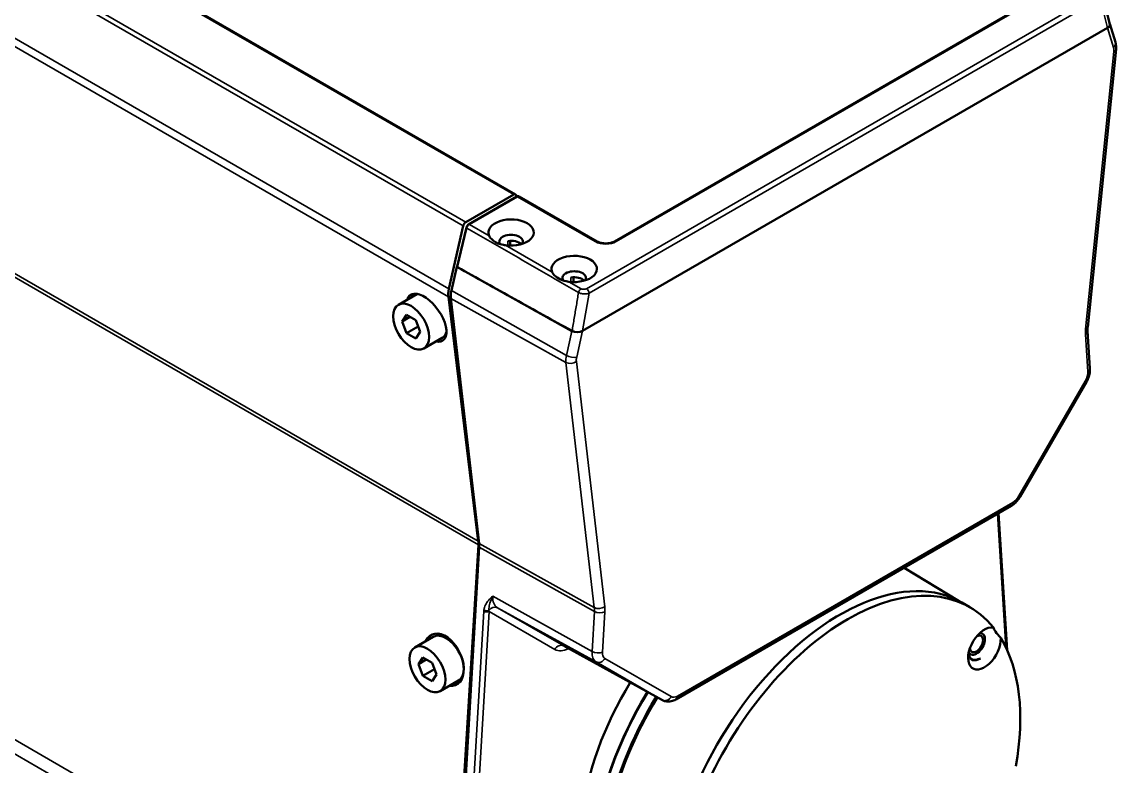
# Model space of a CAD drawing. Header units: millimetres. Extents: x 100 to 5488, y 100 to 4218.
# Drawn here: x 3486.6 to 3633.7, y 3171 to 3271.1 of the extents above; entities that cross this region are included whole.
import ezdxf

# ---------------------------------------------------------------- set-up
doc = ezdxf.new("R2010")
doc.units = ezdxf.units.MM
doc.header["$LTSCALE"] = 20
doc.layers.add('Visible (ANSI)', color=7, linetype='Continuous', lineweight=50)
doc.layers.add('Visible Narrow (ANSI)', color=7, linetype='Continuous', lineweight=35)

msp = doc.modelspace()

# ---------------------------------------------------------------- linework, layer by layer
at = {"layer": 'Visible (ANSI)'}
for p, q in [((2879.776, 3636.527), (3552.942, 3247.875)), ((3631.812, 3274.835), (3632.816, 3270.765)), ((3619.964, 3272.577), (3566.224, 3241.551)), ((3632.524, 3270.263), (3561.954, 3229.52)), ((3632.52, 3270.261), (3561.959, 3229.522)), ((3633.575, 3268.341), (3632.824, 3270.798)), ((3629.846, 3230.038), (3633.654, 3267.413)), ((3552.692, 3247.85), (3546.237, 3244.124)), ((3546.63, 3243.849), (3553.09, 3247.579)), ((3553.045, 3247.553), (3553.045, 3247.646)), ((3563.908, 3241.551), (3553.439, 3247.595)), ((3543.984, 3235.161), (3545.899, 3243.637)), ((3545.069, 3238.193), (3546.33, 3243.432)), ((3552.214, 3240.681), (3552.214, 3240.681)), ((3552.221, 3240.984), (3552.234, 3241.628)), ((3552.199, 3239.995), (3552.199, 3239.995)), ((3545.029, 3238.119), (3544.311, 3234.942)), ((3545.075, 3238.145), (3545.029, 3238.119)), ((3560.522, 3229.495), (3545.029, 3238.119)), ((3560.706, 3236.085), (3560.72, 3236.729)), ((3560.685, 3235.091), (3560.685, 3235.091)), ((3560.7, 3235.792), (3560.7, 3235.792)), ((3537.203, 3233.036), (3539.678, 3234.465)), ((3547.926, 3201.257), (3543.912, 3234.096)), ((3544.237, 3233.88), (3548.045, 3200.902)), ((3538.291, 3231.67), (3537.678, 3230.798)), ((3538.291, 3231.67), (3539.515, 3230.963)), ((3538.739, 3231.411), (3537.678, 3230.798)), ((3537.678, 3230.798), (3538.291, 3229.22)), ((3540.128, 3229.384), (3539.515, 3230.963)), ((3539.844, 3230.117), (3538.291, 3229.22)), ((3539.515, 3228.513), (3538.291, 3229.22)), ((3539.515, 3228.513), (3540.128, 3229.384)), ((3630.149, 3224.46), (3629.833, 3229.506)), ((3540.603, 3227.147), (3543.078, 3228.576)), ((3620.77, 3207.222), (3629.676, 3222.648)), ((3574.491, 3179.951), (3619.574, 3205.98)), ((3619.012, 3186.594), (3617.86, 3204.99)), ((3544.226, 3140.686), (3547.938, 3200.764)), ((3548.056, 3200.439), (3544.552, 3140.435)), ((3612.585, 3193.165), (3605.167, 3197.662)), ((3612.932, 3192.973), (3613.993, 3192.361)), ((3539.395, 3186.945), (3541.87, 3188.374)), ((3572.69, 3179.852), (3559.424, 3187.138)), ((3540.483, 3185.578), (3539.87, 3184.707)), ((3540.931, 3185.32), (3539.87, 3184.707)), ((3539.87, 3184.707), (3540.483, 3183.129)), ((3540.483, 3185.578), (3541.708, 3184.871)), ((3542.32, 3183.293), (3541.708, 3184.871)), ((3542.036, 3184.026), (3540.483, 3183.129)), ((3541.708, 3182.422), (3540.483, 3183.129)), ((3541.708, 3182.422), (3542.32, 3183.293)), ((3542.795, 3181.056), (3545.27, 3182.485))]:
    msp.add_line(p, q, dxfattribs=at)
for centre, major_axis, ratio, start_param, end_param in [((3631.81, 3270.667), (-1.016, -0.024), 0.5746229, 2.3313892, 3.2686084), ((3631.817, 3270.671), (-1.022, -0.038), 0.5762811, 2.3131986, 3.4433467), ((3552.692, 3247.442), (0.25, 0.433), 0.5773503, 5.4977871, 7.0685835), ((3546.237, 3243.715), (0.25, 0.433), 0.5773503, 0.7853982, 2.0647377), ((3552.338, 3242.747), (3.056, 0), 0.5773503, 4.4686886, 9.6720839), ((3552.338, 3241.523), (1.583, 0), 0.5773503, 5.9274121, 9.7982036), ((3552.338, 3240.706), (1.6, 0), 0.5773503, 0.5299173, 1.8598771), ((3560.823, 3237.848), (3.056, 0), 0.5773503, 4.4763341, 9.6643771), ((3545.272, 3238.182), (-0.205, -0.008), 0.5734291, 6.124216, 7.0388463), ((3560.823, 3236.624), (1.583, 0), 0.5773503, 5.9274121, 9.7995291), ((3560.823, 3235.807), (1.6, 0), 0.5773503, 0.5299173, 1.8598771), ((3540.97, 3231.285), (2.201, -3.054), 0.4974072, 5.7973174, 9.8098748), ((3546.015, 3235.63), (1.5, 2.598), 0.5773503, 2.0647377, 2.487257), ((3546.367, 3235.416), (-1.517, -2.628), 0.5773503, 5.2063303, 5.6221421), ((3541.378, 3231.52), (-1.875, 3.248), 0.5773503, 0.1869494, 0.4354824), ((3541.378, 3231.52), (-1.7, 2.944), 0.5773503, 6.2500761, 6.2831853), ((3560.823, 3231.724), (-1.25, 0), 0.5773503, 4.5463696, 4.5465671), ((3560.823, 3232.949), (2.25, 0), 0.5773503, 5.4746248, 5.4746717), ((3560.823, 3232.949), (2.25, 0), 0.5773503, 4.7452604, 4.7453663), ((3541.378, 3231.52), (1.7, -2.944), 0.5773503, 0, 0.4419894), ((3561.247, 3229.928), (1.022, 0.038), 0.5762811, 3.9014482, 5.4547913), ((3561.255, 3229.932), (-1.012, -0.024), 0.5792459, 0.7774332, 2.3272275), ((3541.378, 3231.52), (1.875, -3.248), 0.5773503, 5.847703, 6.2371217), ((3545.822, 3199.723), (1.5, 2.598), 0.5773503, 5.423931, 5.6288497), ((3545.965, 3199.4), (-1.483, -2.568), 0.5773503, 2.2865252, 2.4805495), ((3596.532, 3164.568), (16.4, 28.406), 0.5773503, 0, 2.5830873), ((3597.593, 3163.955), (16.4, 28.406), 0.5773503, 6.0638011, 8.0733657), ((3543.32, 3185.285), (-1.649, 3.374), 0.6182393, 2.7489129, 6.7614703), ((3615.964, 3186.809), (1.55, 2.685), 0.5773503, 0.2034501, 5.5561415), ((3543.57, 3185.429), (-1.875, 3.248), 0.5773503, 0.0286773, 0.4354824), ((3543.57, 3185.429), (1.7, -2.944), 0.5773503, 0, 3.1415927), ((3614.903, 3187.422), (0.8, 1.386), 0.5773503, 2.7564941, 6.6682839), ((3614.903, 3187.422), (-0.625, -1.083), 0.5773503, 5.5504263, 10.1575369), ((3597.593, 3163.955), (16.4, 28.406), 0.5773503, 5.2708943, 5.9789712), ((3615.328, 3187.177), (-1.05, -1.819), 0.5773503, 5.549389, 6.8798529), ((3614.267, 3180.149), (2.949, 5.108), 0.5773503, 0.5012276, 0.5967274), ((3543.57, 3185.429), (1.875, -3.248), 0.5773503, 5.847703, 6.1831871), ((3582.744, 3172.528), (-15, -25.981), 0.5773503, 4.6720383, 5.9939705), ((3586.562, 3170.324), (-16.5, -28.579), 0.5773503, 4.6739727, 6.0119646), ((3587.693, 3169.671), (16.5, 28.579), 0.5773503, 1.5315327, 2.6795376), ((3587.835, 3169.589), (-16.498, -28.576), 0.5773503, 4.6730139, 5.7246799), ((3586.421, 3170.405), (-16.4, -28.406), 0.5773503, 4.6737695, 5.4714722)]:
    msp.add_ellipse(centre, major_axis=major_axis, ratio=ratio, start_param=start_param, end_param=end_param, dxfattribs=at)
for centre in [(3538.903, 3230.091), (3541.095, 3184)]:
    msp.add_ellipse(centre, major_axis=(-1.7, 2.944), ratio=0.5773503, dxfattribs=at)
for points, knots in [([(3633.575, 3268.341), (3633.594, 3268.279), (3633.61, 3268.216), (3633.635, 3268.092), (3633.645, 3268.029), (3633.66, 3267.905), (3633.664, 3267.843), (3633.669, 3267.72), (3633.669, 3267.658), (3633.665, 3267.535), (3633.66, 3267.474), (3633.654, 3267.413)], [1.27933953, 1.27933953, 1.27933953, 1.27933953, 1.36250189, 1.36250189, 1.44566425, 1.44566425, 1.52882661, 1.52882661, 1.61198896, 1.61198896, 1.69515132, 1.69515132, 1.69515132, 1.69515132]), ([(3553.439, 3247.595), (3553.416, 3247.608), (3553.39, 3247.619), (3553.338, 3247.632), (3553.312, 3247.635), (3553.262, 3247.635), (3553.238, 3247.633), (3553.192, 3247.623), (3553.17, 3247.616), (3553.13, 3247.6), (3553.11, 3247.591), (3553.092, 3247.58)], [0.78532234, 0.78532234, 0.78532234, 0.78532234, 0.94239433, 0.94239433, 1.09950456, 1.09950456, 1.2566148, 1.2566148, 1.41372503, 1.41372503, 1.56592249, 1.56592249, 1.56592249, 1.56592249]), ([(3546.63, 3243.849), (3546.599, 3243.832), (3546.571, 3243.811), (3546.518, 3243.765), (3546.494, 3243.74), (3546.449, 3243.685), (3546.429, 3243.657), (3546.392, 3243.596), (3546.376, 3243.565), (3546.349, 3243.5), (3546.338, 3243.466), (3546.33, 3243.432)], [1.5707701, 1.5707701, 1.5707701, 1.5707701, 1.8267718, 1.8267718, 2.0827736, 2.0827736, 2.3387753, 2.3387753, 2.5947771, 2.5947771, 2.8507788, 2.8507788, 2.8507788, 2.8507788]), ([(3549.375, 3242.315), (3549.4, 3242.257), (3549.438, 3242.194), (3549.544, 3242.047), (3549.617, 3241.961), (3549.864, 3241.713), (3550.063, 3241.563), (3550.26, 3241.45), (3550.26, 3241.45), (3550.26, 3241.45)], [0.24705167, 0.24705167, 0.24705167, 0.24705167, 0.27851601, 0.27851601, 0.32031937, 0.32031937, 0.4039261, 0.4039261, 0.40395392, 0.40395392, 0.40395392, 0.40395392]), ([(3550.26, 3241.45), (3550.457, 3241.336), (3550.686, 3241.24), (3551.05, 3241.136), (3551.175, 3241.107), (3551.4, 3241.065), (3551.498, 3241.05), (3551.601, 3241.035)], [0.40395392, 0.40395392, 0.40395392, 0.40395392, 0.48753282, 0.48753282, 0.52933619, 0.52933619, 0.56127356, 0.56127356, 0.56127356, 0.56127356]), ([(3563.908, 3241.551), (3564, 3241.497), (3564.111, 3241.448), (3564.366, 3241.364), (3564.51, 3241.331), (3564.817, 3241.287), (3564.979, 3241.278), (3565.303, 3241.286), (3565.464, 3241.304), (3565.764, 3241.363), (3565.903, 3241.404), (3566.098, 3241.484), (3566.165, 3241.516), (3566.224, 3241.551)], [1.5707963, 1.5707963, 1.5707963, 1.5707963, 1.8381711, 1.8381711, 2.1153525, 2.1153525, 2.4000029, 2.4000029, 2.6866984, 2.6866984, 2.9694896, 2.9694896, 3.1415927, 3.1415927, 3.1415927, 3.1415927]), ([(3545.126, 3238.096), (3547.696, 3236.664), (3550.265, 3235.232), (3555.404, 3232.368), (3557.974, 3230.936), (3560.543, 3229.504)], [-2.142719, -2.142719, -2.142719, -2.142719, -1.0713624, -1.0713624, -0.0000133, -0.0000133, -0.0000133, -0.0000133]), ([(3557.855, 3237.429), (3557.885, 3237.359), (3557.937, 3237.277), (3558.166, 3236.968), (3558.468, 3236.711), (3558.75, 3236.548), (3558.75, 3236.548), (3558.75, 3236.548)], [-0.74283482, -0.74283482, -0.74283482, -0.74283482, -0.70758883, -0.70758883, -0.58813314, -0.58813314, -0.58807697, -0.58807697, -0.58807697, -0.58807697]), ([(3558.75, 3236.548), (3559.032, 3236.386), (3559.399, 3236.259), (3559.859, 3236.169), (3559.987, 3236.15), (3560.109, 3236.132)], [-0.58807697, -0.58807697, -0.58807697, -0.58807697, -0.46867744, -0.46867744, -0.43292845, -0.43292845, -0.43292845, -0.43292845]), ([(3629.846, 3230.038), (3629.842, 3230), (3629.839, 3229.962), (3629.834, 3229.887), (3629.832, 3229.85), (3629.829, 3229.778), (3629.828, 3229.743), (3629.827, 3229.673), (3629.828, 3229.638), (3629.83, 3229.571), (3629.831, 3229.538), (3629.833, 3229.506)], [1.44644133, 1.44644133, 1.44644133, 1.44644133, 1.48524618, 1.48524618, 1.52405103, 1.52405103, 1.56285588, 1.56285588, 1.60166073, 1.60166073, 1.64046558, 1.64046558, 1.64046558, 1.64046558]), ([(3630.149, 3224.46), (3630.157, 3224.333), (3630.155, 3224.206), (3630.134, 3223.955), (3630.115, 3223.831), (3630.063, 3223.584), (3630.029, 3223.463), (3629.95, 3223.222), (3629.903, 3223.104), (3629.798, 3222.872), (3629.74, 3222.759), (3629.676, 3222.648)], [1.50112707, 1.50112707, 1.50112707, 1.50112707, 1.67214055, 1.67214055, 1.84315404, 1.84315404, 2.01416752, 2.01416752, 2.18518101, 2.18518101, 2.35619449, 2.35619449, 2.35619449, 2.35619449]), ([(3619.574, 3205.98), (3619.675, 3206.038), (3619.771, 3206.102), (3619.955, 3206.242), (3620.042, 3206.317), (3620.21, 3206.477), (3620.29, 3206.561), (3620.441, 3206.738), (3620.513, 3206.83), (3620.648, 3207.021), (3620.711, 3207.12), (3620.77, 3207.222)], [3.14159265, 3.14159265, 3.14159265, 3.14159265, 3.29867229, 3.29867229, 3.45575192, 3.45575192, 3.61283155, 3.61283155, 3.76991118, 3.76991118, 3.92699082, 3.92699082, 3.92699082, 3.92699082]), ([(3617.169, 3189.619), (3617.21, 3189.481), (3617.304, 3189.296), (3617.629, 3188.834), (3617.872, 3188.54), (3618.152, 3188.22)], [-1.90060924, -1.90060924, -1.90060924, -1.90060924, -1.76294705, -1.76294705, -1.62528314, -1.62528314, -1.62528314, -1.62528314]), ([(3574.491, 3179.951), (3574.392, 3179.894), (3574.288, 3179.842), (3574.071, 3179.756), (3573.957, 3179.721), (3573.719, 3179.671), (3573.594, 3179.657), (3573.337, 3179.657), (3573.204, 3179.671), (3572.942, 3179.736), (3572.811, 3179.786), (3572.69, 3179.852)], [3.14159265, 3.14159265, 3.14159265, 3.14159265, 3.2962037, 3.2962037, 3.45081476, 3.45081476, 3.60542581, 3.60542581, 3.76003686, 3.76003686, 3.91464791, 3.91464791, 3.91464791, 3.91464791])]:
    msp.add_open_spline(points, degree=3, knots=knots, dxfattribs=at)
msp.add_open_spline([(3557.854, 3237.429), (3557.855, 3237.429), (3557.855, 3237.429), (3557.855, 3237.429)], degree=3, dxfattribs=at)
at = {"layer": 'Visible Narrow (ANSI)'}
for p, q in [((3552.692, 3247.85), (2879.526, 3636.503)), ((3545.899, 3243.637), (2872.733, 3632.29)), ((2873.072, 3632.776), (3546.237, 3244.124)), ((2870.818, 3623.813), (3543.984, 3235.161)), ((3543.912, 3234.096), (2870.747, 3622.748)), ((2874.76, 3589.91), (3547.926, 3201.257)), ((3547.938, 3200.764), (2874.772, 3589.416)), ((2871.06, 3529.339), (3544.226, 3140.686)), ((3544.314, 3138.717), (2871.148, 3527.369)), ((3562.458, 3235.196), (3631.178, 3274.872)), ((3631.532, 3274.266), (3562.811, 3234.591)), ((3631.532, 3274.266), (3632.52, 3270.261)), ((3620.214, 3272.553), (3566.474, 3241.526)), ((3632.524, 3270.263), (3633.326, 3267.64)), ((3633.366, 3267.106), (3629.558, 3229.731)), ((3553.19, 3247.569), (3546.73, 3243.84)), ((3563.658, 3241.526), (3553.19, 3247.569)), ((3546.73, 3243.84), (3549.375, 3242.315)), ((3546.389, 3243.354), (3545.126, 3238.096)), ((3549.251, 3242.387), (3549.251, 3242.387)), ((3549.251, 3241.7), (3549.251, 3241.7)), ((3549.604, 3241.495), (3549.604, 3241.495)), ((3551.601, 3241.035), (3557.854, 3237.429)), ((3551.878, 3241.003), (3551.882, 3241.591)), ((3551.878, 3240.875), (3551.878, 3240.875)), ((3551.873, 3240.184), (3551.873, 3240.184)), ((3560.109, 3236.132), (3561.742, 3235.191)), ((3560.364, 3236.104), (3560.367, 3236.692)), ((3544.311, 3234.942), (3559.781, 3226.216)), ((3560.359, 3235.279), (3560.359, 3235.279)), ((3560.363, 3235.986), (3560.363, 3235.986)), ((3559.716, 3225.285), (3544.237, 3233.88)), ((3561.959, 3229.522), (3562.811, 3234.591)), ((3561.142, 3233.103), (3561.142, 3233.103)), ((3562.439, 3232.379), (3562.439, 3232.379)), ((3559.781, 3226.216), (3560.522, 3229.495)), ((3561.153, 3225.971), (3561.954, 3229.52)), ((3629.542, 3229.036), (3629.858, 3223.989)), ((3563.524, 3192.307), (3559.716, 3225.285)), ((3564.92, 3192.412), (3561.112, 3225.391)), ((3629.517, 3222.74), (3620.611, 3207.313)), ((3629.517, 3222.74), (3629.676, 3222.648)), ((3620.77, 3207.222), (3620.611, 3207.313)), ((3574.698, 3180.409), (3619.781, 3206.437)), ((3617.706, 3204.901), (3618.827, 3186.987)), ((3548.045, 3200.902), (3563.524, 3192.307)), ((3563.537, 3191.786), (3548.056, 3200.439)), ((3549.886, 3193.828), (3563.221, 3186.375)), ((3550.499, 3192.29), (3559.405, 3187.148)), ((3563.767, 3185.004), (3550.499, 3192.29)), ((3545.638, 3139.828), (3548.673, 3191.811)), ((3546.338, 3139.802), (3549.374, 3191.786)), ((3549.374, 3191.786), (3558.211, 3186.683)), ((3563.221, 3186.375), (3563.537, 3191.786)), ((3564.621, 3186.324), (3564.937, 3191.736)), ((3559.405, 3187.148), (3572.673, 3179.862)), ((3572.673, 3179.862), (3563.767, 3185.004)), ((3573.868, 3180.326), (3564.961, 3185.469)), ((3615.049, 3185.332), (3614.98, 3185.368))]:
    msp.add_line(p, q, dxfattribs=at)
for centre, major_axis, ratio, start_param, end_param in [((3632.619, 3268.049), (0.956, 0.292), 0.7189016, 5.3030258, 6.2831853), ((3632.202, 3266.602), (-0.83, -1.437), 0.5773503, 2.2318395, 2.6476513), ((3632.659, 3267.515), (0.995, -0.101), 0.5012804, 5.5526919, 6.2831853), ((3553.19, 3247.406), (-0.1, 0.173), 0.5773951, 5.4978844, 6.2830089), ((3546.524, 3243.386), (-0.194, 0.047), 0.3971135, 0, 0.9018395), ((3546.73, 3243.676), (-0.1, 0.173), 0.5773262, 5.4978371, 6.2831853), ((3563.658, 3241.118), (0.25, 0.433), 0.5773503, 0, 0.7853982), ((3565.066, 3242.339), (1.991, 0), 0.5773503, 3.9269908, 5.4977871), ((3566.474, 3241.118), (-0.25, 0.433), 0.5773503, 5.4977871, 6.2831853), ((3561.744, 3234.782), (0.25, 0.433), 0.5767151, 0.7856138, 2.1233216), ((3562.458, 3234.788), (0.25, -0.433), 0.5773503, 0.8028515, 2.3561945), ((3632.604, 3231.05), (-2.17, -3.759), 0.5773503, 5.3734321, 5.5674564), ((3628.835, 3229.444), (0.998, 0.062), 0.6161407, 5.4604392, 6.2831853), ((3628.851, 3230.14), (0.995, -0.101), 0.5012804, 5.5526919, 6.2831853), ((3561.582, 3226.632), (1.33, 2.303), 0.5773503, 2.0647377, 2.4805495), ((3560.446, 3226.379), (0.975, -0.22), 0.3871009, 4.0532136, 5.6065567), ((3562.277, 3226.231), (0.83, 1.437), 0.5773503, 2.0647377, 2.4805495), ((3560.405, 3225.799), (-0.993, -0.115), 0.6445034, 0.7324436, 2.2857866), ((3629.151, 3224.397), (0.998, 0.062), 0.6161407, 5.4604392, 6.2831853), ((3628.688, 3223.219), (-0.83, -1.437), 0.5773503, 1.5707963, 2.4258637), ((3619.781, 3207.792), (-0.83, -1.437), 0.5773503, 0.7853982, 1.5707963), ((3619.074, 3206.846), (0.5, -0.866), 0.5773503, 0, 0.7853982), ((3551.99, 3194.874), (-1.491, -2.583), 0.5773503, 5.4281179, 6.2831853), ((3550.545, 3190.77), (-1.195, 2.305), 0.6272946, 0.7310038, 0.8125884), ((3549.036, 3192.165), (0.496, -0.066), 0.5797115, 4.0179778, 5.501427), ((3550.011, 3191.417), (0.5, 0.866), 0.8164966, 0.0174533, 1.4641022), ((3564.213, 3192.821), (0.993, 0.115), 0.6445034, 3.8740362, 5.4273792), ((3561.18, 3190.616), (1.67, 2.893), 0.5773503, 5.4281179, 5.6221421), ((3561.875, 3190.215), (2.17, 3.759), 0.5773503, 5.4281179, 5.6221421), ((3549.02, 3191.99), (-0.499, 0.029), 0.5357586, 0.8353417, 2.3886847), ((3551.306, 3190.722), (-1.618, 2.133), 0.5088669, 0.6534365, 0.718797), ((3564.23, 3192.144), (-0.998, 0.058), 0.5357586, 0.8353417, 2.3886847), ((3558.918, 3186.275), (0.5, 0.866), 0.8164966, 0.0174533, 1.5707963), ((3560.202, 3190.133), (-1.991, -3.449), 0.5773503, 0, 0.7301371), ((3560.897, 3189.731), (-1.491, -2.583), 0.5773503, 0, 0.0123429), ((3565.096, 3187.307), (-1.33, -2.303), 0.5773503, 5.4281179, 6.2831853), ((3563.914, 3186.732), (0.998, -0.058), 0.5357586, 3.9769343, 5.5302774), ((3565.791, 3186.906), (-0.83, -1.437), 0.5773503, 5.4281179, 6.2831853), ((3564.254, 3185.877), (-0.5, -0.866), 0.8164966, 0.0174533, 1.5707963), ((3615.328, 3187.177), (-1.1, -1.905), 0.5773503, 5.6858136, 7.1383877), ((3615.259, 3187.216), (-1.052, -1.822), 0.5773503, 0.0571875, 0.5966676), ((3573.161, 3180.735), (-0.5, -0.866), 0.8164966, 0.0174533, 1.5707963), ((3574.698, 3181.763), (-0.83, -1.437), 0.5773503, 0, 0.7853982), ((3573.991, 3180.817), (0.5, -0.866), 0.5773503, 0, 0.7853982), ((3574.003, 3182.165), (-1.33, -2.303), 0.5773503, 0, 0.0123429)]:
    msp.add_ellipse(centre, major_axis=major_axis, ratio=ratio, start_param=start_param, end_param=end_param, dxfattribs=at)
for points, knots in [([(3553.439, 3247.595), (3553.438, 3247.595), (3553.405, 3247.614), (3553.327, 3247.628), (3553.236, 3247.596), (3553.19, 3247.569)], [0.49403508, 0.49403508, 0.49403508, 0.49403508, 0.5, 0.75, 0.99997177, 0.99997177, 0.99997177, 0.99997177]), ([(3546.73, 3243.84), (3546.693, 3243.818), (3546.617, 3243.76), (3546.515, 3243.641), (3546.434, 3243.501), (3546.4, 3243.402), (3546.389, 3243.354)], [0.00026422, 0.00026422, 0.00026422, 0.00026422, 0.25, 0.5, 0.75, 1, 1, 1, 1]), ([(3561.4, 3234.677), (3559.74, 3235.636), (3556.415, 3237.559), (3551.411, 3240.451), (3548.065, 3242.385), (3546.389, 3243.354)], [0.00000035, 0.00000035, 0.00000035, 0.00000035, 0.33333333, 0.66666667, 1, 1, 1, 1]), ([(3562.811, 3234.591), (3562.737, 3234.557), (3562.565, 3234.506), (3562.264, 3234.475), (3561.946, 3234.494), (3561.645, 3234.562), (3561.474, 3234.635), (3561.4, 3234.677)], [0.00000004, 0.00000004, 0.00000004, 0.00000004, 0.2, 0.4, 0.6, 0.8, 1, 1, 1, 1]), ([(3562.458, 3235.196), (3562.437, 3235.184), (3562.416, 3235.174), (3562.394, 3235.164), (3562.361, 3235.151), (3562.327, 3235.14), (3562.29, 3235.131), (3562.275, 3235.127), (3562.259, 3235.124), (3562.244, 3235.121), (3562.196, 3235.112), (3562.146, 3235.108), (3562.096, 3235.108), (3562.09, 3235.107), (3562.085, 3235.108), (3562.08, 3235.108), (3562.024, 3235.108), (3561.969, 3235.115), (3561.919, 3235.126), (3561.914, 3235.127), (3561.909, 3235.128), (3561.905, 3235.129), (3561.859, 3235.139), (3561.817, 3235.153), (3561.777, 3235.172), (3561.766, 3235.178), (3561.754, 3235.184), (3561.743, 3235.19)], [0, 0, 0, 0, 0.10101384, 0.10101384, 0.10101384, 0.25, 0.25, 0.25, 0.31153856, 0.31153856, 0.31153856, 0.5, 0.5, 0.5, 0.52016103, 0.52016103, 0.52016103, 0.73046206, 0.73046206, 0.73046206, 0.75, 0.75, 0.75, 0.94254521, 0.94254521, 0.94254521, 0.99872473, 0.99872473, 0.99872473, 0.99872473]), ([(3548.69, 3191.986), (3548.722, 3192.223), (3548.787, 3192.449), (3548.891, 3192.662), (3548.994, 3192.876), (3549.134, 3193.076), (3549.301, 3193.27), (3549.468, 3193.464), (3549.662, 3193.65), (3549.886, 3193.828)], [0, 0, 0, 0, 0.3333333, 0.3333333, 0.3333333, 0.6666667, 0.6666667, 0.6666667, 1, 1, 1, 1]), ([(3549.361, 3191.916), (3549.355, 3192.004), (3549.354, 3192.091), (3549.357, 3192.175), (3549.362, 3192.296), (3549.375, 3192.413), (3549.395, 3192.528), (3549.417, 3192.655), (3549.448, 3192.78), (3549.487, 3192.907), (3549.53, 3193.046), (3549.582, 3193.187), (3549.645, 3193.332), (3549.714, 3193.492), (3549.794, 3193.658), (3549.886, 3193.828)], [0, 0, 0, 0, 0.1289107, 0.1289107, 0.1289107, 0.314783, 0.314783, 0.314783, 0.5204696, 0.5204696, 0.5204696, 0.747965, 0.747965, 0.747965, 1, 1, 1, 1]), ([(3614.98, 3185.368), (3614.98, 3185.368), (3614.98, 3185.368), (3615.123, 3185.419), (3615.277, 3185.441), (3615.436, 3185.447)], [1.609370445, 1.609370445, 1.609370445, 1.609370445, 1.609373249, 1.609373249, 1.671065824, 1.671065824, 1.671065824, 1.671065824])]:
    msp.add_open_spline(points, degree=3, knots=knots, dxfattribs=at)
msp.add_open_spline([(3561.4, 3234.677), (3561.307, 3234.103), (3561.119, 3232.955), (3560.826, 3231.235), (3560.637, 3230.082), (3560.543, 3229.504)], degree=3, dxfattribs=at)

doc.saveas('drawing.dxf')
